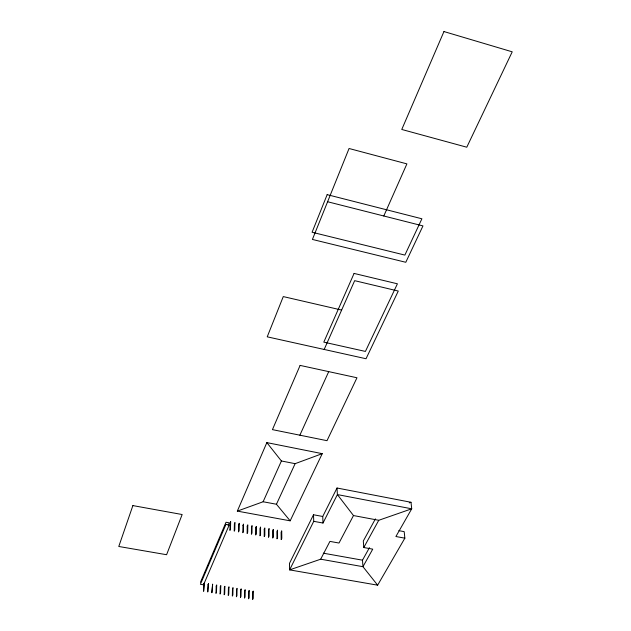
<?xml version="1.0" encoding="UTF-8"?>
<svg xmlns="http://www.w3.org/2000/svg" width="631" height="631" viewBox="0 0 631 631"><rect width="100%" height="100%" fill="white"/><g stroke="black" fill="none" stroke-linecap="round" stroke-linejoin="round"><path stroke-width="0.95" d="M200.5 582.208L226.008 522.263L229.29 522.854L228.138 525.536M237.327 511.11L266.85 442.607L322.236 453.657L290.165 520.835L237.327 511.11L263.119 501.755L276.449 504.248L290.165 520.835M324.176 349.456L354.661 280.669L398.279 291.049L366.035 358.739L267.228 336.828L283.272 296.586L341.631 310.073M383.798 215.983L406.9 163.879L349.061 148.498L312.408 239.441L405.796 262.283L422.967 225.914L327.599 201.746M263.119 501.755L281.402 460.977L266.85 442.607M299.875 435.185L328.712 371.627M276.449 504.248L295.119 463.667L322.236 453.657M404.857 538.172L395.905 536.516L411.72 508.807L411.01 502.276L337.025 488.008L322.733 516.481L313.497 514.762L289.495 563.349L289.613 569.88L377.638 585.174L404.857 538.172L404.195 531.649L398.847 530.655M313.497 514.762L313.741 521.324L289.613 569.88L320.682 559.2L362.951 566.685L377.638 585.174M313.741 521.324L323.009 523.036L337.388 494.578L337.025 488.008M320.682 559.2L329.918 541.39L338.997 543.039L353.478 515.551L337.388 494.578L411.72 508.807L378.75 520.291L353.478 515.551M375.406 518.863L363.314 541.004L363.787 547.527L372.732 549.151L362.951 566.685L362.494 560.178L369.443 547.645M363.787 547.527L378.75 520.291M409.203 502.907L411.01 502.276M323.293 553.182L362.494 560.178M281.402 460.977L295.119 463.667M322.733 516.481L323.009 523.036M264.239 529.196L264.239 536.531L264.815 535.293L264.815 527.95L264.239 529.196M260.571 527.177L260.548 534.52L259.98 535.766L260.004 528.423L260.571 527.177M255.752 527.658L255.713 535.001L256.273 533.755L256.32 526.412L255.752 527.658M252.692 592.178L252.637 599.45L253.173 598.33L253.228 591.066L252.692 592.178M251.501 526.885L251.43 534.228L251.998 532.982L252.061 525.639L251.501 526.885M248.669 591.507L248.59 598.78L249.119 597.66L249.198 590.387L248.669 591.507M247.234 526.112L247.147 533.463L247.707 532.209L247.794 524.858L247.234 526.112M244.639 590.829L244.536 598.101L245.065 596.981L245.159 589.709L244.639 590.829M241.121 589.031L241.003 596.311L240.474 597.431L240.6 590.151L241.121 589.031M242.967 525.339L242.856 532.69L243.408 531.436L243.519 524.085L242.967 525.339M236.554 589.472L236.412 596.752L236.933 595.632L237.067 588.352L236.554 589.472M238.692 524.566L238.55 531.917L239.102 530.663L239.236 523.304L238.692 524.566M232.5 588.794L232.334 596.074L232.855 594.954L233.013 587.666L232.5 588.794M234.401 523.785L234.243 531.144L234.787 529.882L234.953 522.531L234.401 523.785M228.95 586.988L228.769 594.276L228.256 595.396L228.438 588.116L228.95 586.988M230.654 521.75L230.473 529.109L229.929 530.363L230.11 523.004L230.654 521.75M224.376 587.429L224.171 594.717L224.675 593.59L224.881 586.302L224.376 587.429M220.298 586.751L220.077 594.039L220.582 592.911L220.803 585.615L220.298 586.751M216.22 586.065L215.976 593.361L216.472 592.225L216.717 584.929L216.22 586.065M212.623 584.243L211.866 592.675L212.623 584.243M208.033 584.692L207.749 591.988L208.53 583.557L208.033 584.692M203.931 584.006L203.624 591.31L204.42 582.87L203.931 584.006M132.881 505.589L118.778 546.478L166.592 554.72L182.154 514.525L132.881 505.589M327.166 194.64L312.085 232.255L404.873 255.09L421.902 218.783L327.166 194.64M225.953 524.361L200.406 584.29L203.545 584.811L229.234 524.953L225.953 524.361M300.111 365.404L272.434 429.632L327.008 440.683L356.972 377.764L300.111 365.404M443.956 31.55L401.773 129.465L466.782 147.212L512.222 51.821L443.956 31.55M354.078 273.428L323.806 342.136L365.412 351.428L397.42 283.808L354.078 273.428M269.051 528.723L268.475 529.961L268.498 537.297L269.074 536.058L269.051 528.723M273.278 529.488L272.702 530.726L272.742 538.062L273.326 536.823L273.278 529.488M277.498 530.253L276.914 531.491L276.985 538.827L277.569 537.588L277.498 530.253M281.71 531.018L281.126 532.256L281.213 539.584L281.805 538.346L281.71 531.018"/></g></svg>
